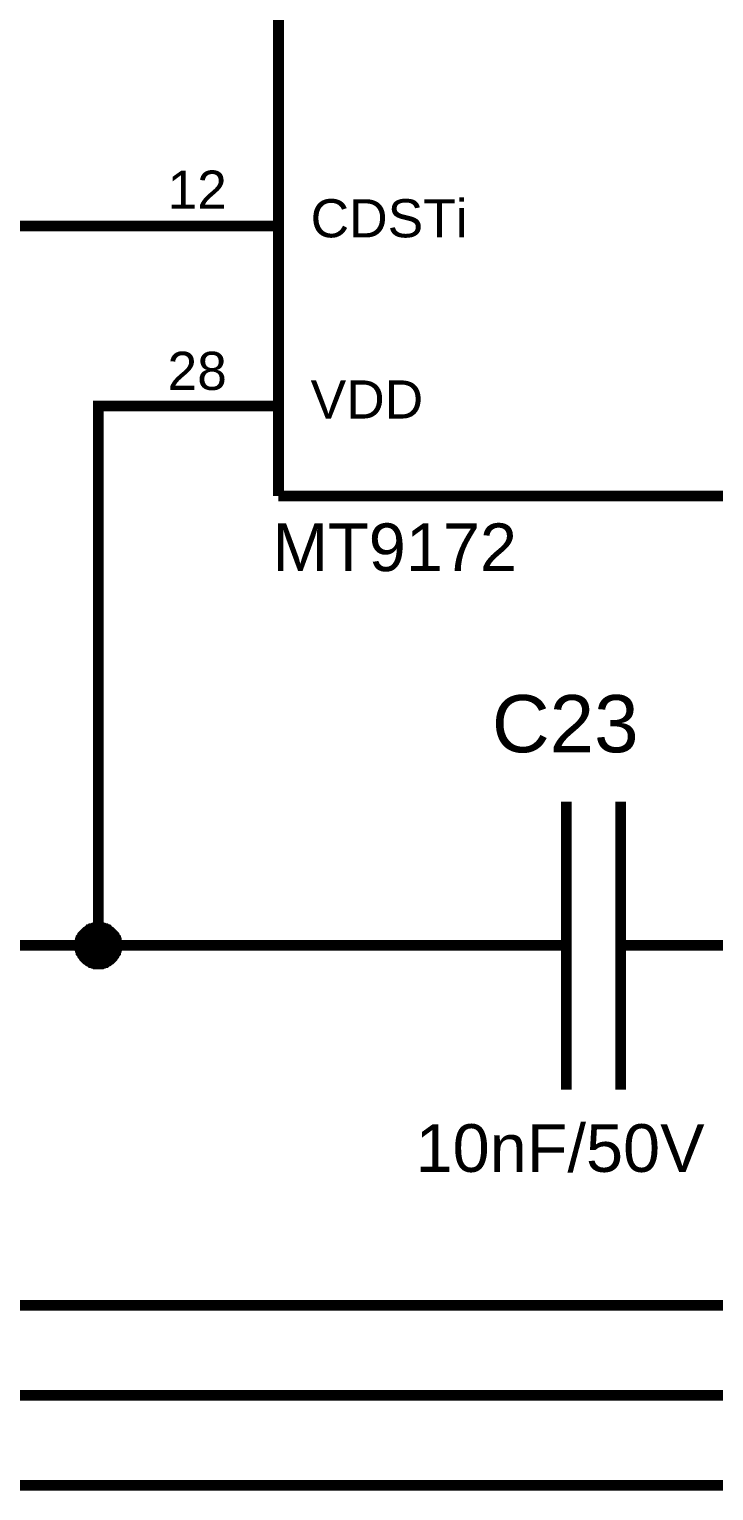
# Model space of a CAD drawing. Header units: millimetres. Extents: x -2024 to 917, y -725 to 13.
# Drawn here: x 787.51 to 806.51, y -313.94 to -273.33 of the extents above; entities that cross this region are included whole.
import ezdxf

# ---------------------------------------------------------------- set-up
doc = ezdxf.new("R2010")
doc.units = ezdxf.units.MM
doc.layers.add('Sheet', color=255, linetype='Continuous')
doc.styles.get("Standard").update_dxf_attribs({"font": 'arial.ttf'})

msp = doc.modelspace()

# ---------------------------------------------------------------- linework, layer by layer
at = {"layer": 'Sheet'}
for points, const_width in [([(794.426, -245.037), (794.426, -286.301)], 0.3), ([(799.424, -298.787), (789.427, -298.787), (771.933, -298.787), (771.933, -278.8), (771.933, -266.298), (771.933, -251.296), (778.189, -251.296)], 0.3), ([(786.928, -278.8), (789.427, -278.8)], 0.3), ([(791.926, -278.8), (789.427, -278.8)], 0.3), ([(794.426, -278.8), (791.926, -278.8)], 0.3), ([(791.926, -283.801), (789.427, -283.801), (789.427, -298.787)], 0.3), ([(794.426, -283.801), (791.926, -283.801)], 0.3), ([(811.92, -286.301), (794.426, -286.301)], 0.3), ([(802.42, -294.796), (802.42, -302.794)], 0.3), ([(803.926, -294.796), (803.926, -302.794)], 0.3), ([(788.914, -298.787), (788.914, -298.754), (788.914, -298.737), (788.914, -298.704), (788.931, -298.687), (788.931, -298.654), (788.931, -298.638), (788.947, -298.621), (788.947, -298.588), (788.964, -298.572), (788.98, -298.555), (788.997, -298.522), (788.997, -298.505), (789.013, -298.489), (789.03, -298.472), (789.046, -298.456), (789.063, -298.439), (789.08, -298.423), (789.096, -298.406), (789.129, -298.389), (789.146, -298.373), (789.162, -298.356), (789.179, -298.356), (789.212, -298.34), (789.229, -298.323), (789.245, -298.323), (789.278, -298.307), (789.295, -298.307), (789.328, -298.307), (789.344, -298.29), (789.377, -298.29), (789.394, -298.29), (789.427, -298.29)], 0.3), ([(788.914, -298.787), (788.914, -298.754), (788.914, -298.737), (788.914, -298.704), (788.931, -298.687), (788.931, -298.654), (788.931, -298.638), (788.947, -298.621), (788.947, -298.588), (788.964, -298.572), (788.98, -298.555), (788.997, -298.522), (788.997, -298.505), (789.013, -298.489), (789.03, -298.472), (789.046, -298.456), (789.063, -298.439), (789.08, -298.423), (789.096, -298.406), (789.129, -298.389), (789.146, -298.373), (789.162, -298.356), (789.179, -298.356), (789.212, -298.34), (789.229, -298.323), (789.245, -298.323), (789.278, -298.307), (789.295, -298.307), (789.328, -298.307), (789.344, -298.29), (789.377, -298.29), (789.394, -298.29), (789.427, -298.29)], 0.3), ([(788.914, -298.787), (788.914, -298.754), (788.914, -298.737), (788.914, -298.704), (788.931, -298.687), (788.931, -298.654), (788.931, -298.638), (788.947, -298.621), (788.947, -298.588), (788.964, -298.572), (788.98, -298.555), (788.997, -298.522), (788.997, -298.505), (789.013, -298.489), (789.03, -298.472), (789.046, -298.456), (789.063, -298.439), (789.08, -298.423), (789.096, -298.406), (789.129, -298.389), (789.146, -298.373), (789.162, -298.356), (789.179, -298.356), (789.212, -298.34), (789.229, -298.323), (789.245, -298.323), (789.278, -298.307), (789.295, -298.307), (789.328, -298.307), (789.344, -298.29), (789.377, -298.29), (789.394, -298.29), (789.427, -298.29)], 0.3), ([(788.914, -298.787), (788.914, -298.754), (788.914, -298.737), (788.914, -298.704), (788.931, -298.687), (788.931, -298.654), (788.931, -298.638), (788.947, -298.621), (788.947, -298.588), (788.964, -298.572), (788.98, -298.555), (788.997, -298.522), (788.997, -298.505), (789.013, -298.489), (789.03, -298.472), (789.046, -298.456), (789.063, -298.439), (789.08, -298.423), (789.096, -298.406), (789.129, -298.389), (789.146, -298.373), (789.162, -298.356), (789.179, -298.356), (789.212, -298.34), (789.229, -298.323), (789.245, -298.323), (789.278, -298.307), (789.295, -298.307), (789.328, -298.307), (789.344, -298.29), (789.377, -298.29), (789.394, -298.29), (789.427, -298.29)], 0.3), ([(788.914, -298.787), (788.914, -298.754), (788.914, -298.737), (788.914, -298.704), (788.931, -298.687), (788.931, -298.654), (788.931, -298.638), (788.947, -298.621), (788.947, -298.588), (788.964, -298.572), (788.98, -298.555), (788.997, -298.522), (788.997, -298.505), (789.013, -298.489), (789.03, -298.472), (789.046, -298.456), (789.063, -298.439), (789.08, -298.423), (789.096, -298.406), (789.129, -298.389), (789.146, -298.373), (789.162, -298.356), (789.179, -298.356), (789.212, -298.34), (789.229, -298.323), (789.245, -298.323), (789.278, -298.307), (789.295, -298.307), (789.328, -298.307), (789.344, -298.29), (789.377, -298.29), (789.394, -298.29), (789.427, -298.29)], 0.0991), ([(788.914, -298.787), (788.914, -298.754), (788.914, -298.737), (788.914, -298.704), (788.931, -298.687), (788.931, -298.654), (788.931, -298.638), (788.947, -298.621), (788.947, -298.588), (788.964, -298.572), (788.98, -298.555), (788.997, -298.522), (788.997, -298.505), (789.013, -298.489), (789.03, -298.472), (789.046, -298.456), (789.063, -298.439), (789.08, -298.423), (789.096, -298.406), (789.129, -298.389), (789.146, -298.373), (789.162, -298.356), (789.179, -298.356), (789.212, -298.34), (789.229, -298.323), (789.245, -298.323), (789.278, -298.307), (789.295, -298.307), (789.328, -298.307), (789.344, -298.29), (789.377, -298.29), (789.394, -298.29), (789.427, -298.29)], 0.0991), ([(788.914, -298.787), (788.914, -298.754), (788.914, -298.737), (788.914, -298.704), (788.931, -298.687), (788.931, -298.654), (788.931, -298.638), (788.947, -298.621), (788.947, -298.588), (788.964, -298.572), (788.98, -298.555), (788.997, -298.522), (788.997, -298.505), (789.013, -298.489), (789.03, -298.472), (789.046, -298.456), (789.063, -298.439), (789.08, -298.423), (789.096, -298.406), (789.129, -298.389), (789.146, -298.373), (789.162, -298.356), (789.179, -298.356), (789.212, -298.34), (789.229, -298.323), (789.245, -298.323), (789.278, -298.307), (789.295, -298.307), (789.328, -298.307), (789.344, -298.29), (789.377, -298.29), (789.394, -298.29), (789.427, -298.29)], 0.0991), ([(788.914, -298.787), (788.914, -298.754), (788.914, -298.737), (788.914, -298.704), (788.931, -298.687), (788.931, -298.654), (788.931, -298.638), (788.947, -298.621), (788.947, -298.588), (788.964, -298.572), (788.98, -298.555), (788.997, -298.522), (788.997, -298.505), (789.013, -298.489), (789.03, -298.472), (789.046, -298.456), (789.063, -298.439), (789.08, -298.423), (789.096, -298.406), (789.129, -298.389), (789.146, -298.373), (789.162, -298.356), (789.179, -298.356), (789.212, -298.34), (789.229, -298.323), (789.245, -298.323), (789.278, -298.307), (789.295, -298.307), (789.328, -298.307), (789.344, -298.29), (789.377, -298.29), (789.394, -298.29), (789.427, -298.29)], 0.0991), ([(789.427, -298.29), (789.427, -298.29)], 0.3), ([(789.427, -298.29), (789.46, -298.29), (789.477, -298.29), (789.51, -298.29), (789.526, -298.307), (789.56, -298.307), (789.576, -298.307), (789.609, -298.323), (789.626, -298.323), (789.642, -298.34), (789.675, -298.356), (789.692, -298.356), (789.708, -298.373), (789.725, -298.389), (789.758, -298.406), (789.775, -298.423), (789.791, -298.439), (789.808, -298.456), (789.824, -298.472), (789.841, -298.489), (789.857, -298.505), (789.857, -298.522), (789.874, -298.555), (789.891, -298.572), (789.907, -298.588), (789.907, -298.621), (789.924, -298.638), (789.924, -298.654), (789.924, -298.687), (789.94, -298.704), (789.94, -298.737), (789.94, -298.754), (789.94, -298.787)], 0.3), ([(789.427, -298.29), (789.427, -298.29)], 0.3), ([(789.427, -298.29), (789.46, -298.29), (789.477, -298.29), (789.51, -298.29), (789.526, -298.307), (789.56, -298.307), (789.576, -298.307), (789.609, -298.323), (789.626, -298.323), (789.642, -298.34), (789.675, -298.356), (789.692, -298.356), (789.708, -298.373), (789.725, -298.389), (789.758, -298.406), (789.775, -298.423), (789.791, -298.439), (789.808, -298.456), (789.824, -298.472), (789.841, -298.489), (789.857, -298.505), (789.857, -298.522), (789.874, -298.555), (789.891, -298.572), (789.907, -298.588), (789.907, -298.621), (789.924, -298.638), (789.924, -298.654), (789.924, -298.687), (789.94, -298.704), (789.94, -298.737), (789.94, -298.754), (789.94, -298.787)], 0.3), ([(789.427, -298.29), (789.427, -298.29)], 0.3), ([(789.427, -298.29), (789.46, -298.29), (789.477, -298.29), (789.51, -298.29), (789.526, -298.307), (789.56, -298.307), (789.576, -298.307), (789.609, -298.323), (789.626, -298.323), (789.642, -298.34), (789.675, -298.356), (789.692, -298.356), (789.708, -298.373), (789.725, -298.389), (789.758, -298.406), (789.775, -298.423), (789.791, -298.439), (789.808, -298.456), (789.824, -298.472), (789.841, -298.489), (789.857, -298.505), (789.857, -298.522), (789.874, -298.555), (789.891, -298.572), (789.907, -298.588), (789.907, -298.621), (789.924, -298.638), (789.924, -298.654), (789.924, -298.687), (789.94, -298.704), (789.94, -298.737), (789.94, -298.754), (789.94, -298.787)], 0.3), ([(789.427, -298.29), (789.427, -298.29)], 0.3), ([(789.427, -298.29), (789.46, -298.29), (789.477, -298.29), (789.51, -298.29), (789.526, -298.307), (789.56, -298.307), (789.576, -298.307), (789.609, -298.323), (789.626, -298.323), (789.642, -298.34), (789.675, -298.356), (789.692, -298.356), (789.708, -298.373), (789.725, -298.389), (789.758, -298.406), (789.775, -298.423), (789.791, -298.439), (789.808, -298.456), (789.824, -298.472), (789.841, -298.489), (789.857, -298.505), (789.857, -298.522), (789.874, -298.555), (789.891, -298.572), (789.907, -298.588), (789.907, -298.621), (789.924, -298.638), (789.924, -298.654), (789.924, -298.687), (789.94, -298.704), (789.94, -298.737), (789.94, -298.754), (789.94, -298.787)], 0.3), ([(789.427, -298.29), (789.427, -298.29)], 0.0991), ([(789.427, -298.29), (789.46, -298.29), (789.477, -298.29), (789.51, -298.29), (789.526, -298.307), (789.56, -298.307), (789.576, -298.307), (789.609, -298.323), (789.626, -298.323), (789.642, -298.34), (789.675, -298.356), (789.692, -298.356), (789.708, -298.373), (789.725, -298.389), (789.758, -298.406), (789.775, -298.423), (789.791, -298.439), (789.808, -298.456), (789.824, -298.472), (789.841, -298.489), (789.857, -298.505), (789.857, -298.522), (789.874, -298.555), (789.891, -298.572), (789.907, -298.588), (789.907, -298.621), (789.924, -298.638), (789.924, -298.654), (789.924, -298.687), (789.94, -298.704), (789.94, -298.737), (789.94, -298.754), (789.94, -298.787)], 0.0991), ([(789.427, -298.29), (789.427, -298.29)], 0.0991), ([(789.427, -298.29), (789.46, -298.29), (789.477, -298.29), (789.51, -298.29), (789.526, -298.307), (789.56, -298.307), (789.576, -298.307), (789.609, -298.323), (789.626, -298.323), (789.642, -298.34), (789.675, -298.356), (789.692, -298.356), (789.708, -298.373), (789.725, -298.389), (789.758, -298.406), (789.775, -298.423), (789.791, -298.439), (789.808, -298.456), (789.824, -298.472), (789.841, -298.489), (789.857, -298.505), (789.857, -298.522), (789.874, -298.555), (789.891, -298.572), (789.907, -298.588), (789.907, -298.621), (789.924, -298.638), (789.924, -298.654), (789.924, -298.687), (789.94, -298.704), (789.94, -298.737), (789.94, -298.754), (789.94, -298.787)], 0.0991), ([(789.427, -298.29), (789.427, -298.29)], 0.0991), ([(789.427, -298.29), (789.46, -298.29), (789.477, -298.29), (789.51, -298.29), (789.526, -298.307), (789.56, -298.307), (789.576, -298.307), (789.609, -298.323), (789.626, -298.323), (789.642, -298.34), (789.675, -298.356), (789.692, -298.356), (789.708, -298.373), (789.725, -298.389), (789.758, -298.406), (789.775, -298.423), (789.791, -298.439), (789.808, -298.456), (789.824, -298.472), (789.841, -298.489), (789.857, -298.505), (789.857, -298.522), (789.874, -298.555), (789.891, -298.572), (789.907, -298.588), (789.907, -298.621), (789.924, -298.638), (789.924, -298.654), (789.924, -298.687), (789.94, -298.704), (789.94, -298.737), (789.94, -298.754), (789.94, -298.787)], 0.0991), ([(789.427, -298.29), (789.427, -298.29)], 0.0991), ([(789.427, -298.29), (789.46, -298.29), (789.477, -298.29), (789.51, -298.29), (789.526, -298.307), (789.56, -298.307), (789.576, -298.307), (789.609, -298.323), (789.626, -298.323), (789.642, -298.34), (789.675, -298.356), (789.692, -298.356), (789.708, -298.373), (789.725, -298.389), (789.758, -298.406), (789.775, -298.423), (789.791, -298.439), (789.808, -298.456), (789.824, -298.472), (789.841, -298.489), (789.857, -298.505), (789.857, -298.522), (789.874, -298.555), (789.891, -298.572), (789.907, -298.588), (789.907, -298.621), (789.924, -298.638), (789.924, -298.654), (789.924, -298.687), (789.94, -298.704), (789.94, -298.737), (789.94, -298.754), (789.94, -298.787)], 0.0991), ([(789.427, -299.3), (789.394, -299.3), (789.377, -299.3), (789.344, -299.3), (789.328, -299.284), (789.295, -299.284), (789.278, -299.284), (789.245, -299.267), (789.229, -299.267), (789.212, -299.25), (789.179, -299.234), (789.162, -299.217), (789.146, -299.217), (789.129, -299.201), (789.096, -299.184), (789.08, -299.168), (789.063, -299.151), (789.046, -299.135), (789.03, -299.118), (789.013, -299.085), (788.997, -299.068), (788.997, -299.052), (788.98, -299.035), (788.964, -299.002), (788.947, -298.986), (788.947, -298.969), (788.931, -298.936), (788.931, -298.919), (788.931, -298.886), (788.914, -298.87), (788.914, -298.836), (788.914, -298.82), (788.914, -298.787)], 0.3), ([(788.914, -298.787), (788.914, -298.787)], 0.3), ([(789.427, -299.3), (789.394, -299.3), (789.377, -299.3), (789.344, -299.3), (789.328, -299.284), (789.295, -299.284), (789.278, -299.284), (789.245, -299.267), (789.229, -299.267), (789.212, -299.25), (789.179, -299.234), (789.162, -299.217), (789.146, -299.217), (789.129, -299.201), (789.096, -299.184), (789.08, -299.168), (789.063, -299.151), (789.046, -299.135), (789.03, -299.118), (789.013, -299.085), (788.997, -299.068), (788.997, -299.052), (788.98, -299.035), (788.964, -299.002), (788.947, -298.986), (788.947, -298.969), (788.931, -298.936), (788.931, -298.919), (788.931, -298.886), (788.914, -298.87), (788.914, -298.836), (788.914, -298.82), (788.914, -298.787)], 0.3), ([(788.914, -298.787), (788.914, -298.787)], 0.3), ([(789.427, -299.3), (789.394, -299.3), (789.377, -299.3), (789.344, -299.3), (789.328, -299.284), (789.295, -299.284), (789.278, -299.284), (789.245, -299.267), (789.229, -299.267), (789.212, -299.25), (789.179, -299.234), (789.162, -299.217), (789.146, -299.217), (789.129, -299.201), (789.096, -299.184), (789.08, -299.168), (789.063, -299.151), (789.046, -299.135), (789.03, -299.118), (789.013, -299.085), (788.997, -299.068), (788.997, -299.052), (788.98, -299.035), (788.964, -299.002), (788.947, -298.986), (788.947, -298.969), (788.931, -298.936), (788.931, -298.919), (788.931, -298.886), (788.914, -298.87), (788.914, -298.836), (788.914, -298.82), (788.914, -298.787)], 0.3), ([(788.914, -298.787), (788.914, -298.787)], 0.3), ([(789.427, -299.3), (789.394, -299.3), (789.377, -299.3), (789.344, -299.3), (789.328, -299.284), (789.295, -299.284), (789.278, -299.284), (789.245, -299.267), (789.229, -299.267), (789.212, -299.25), (789.179, -299.234), (789.162, -299.217), (789.146, -299.217), (789.129, -299.201), (789.096, -299.184), (789.08, -299.168), (789.063, -299.151), (789.046, -299.135), (789.03, -299.118), (789.013, -299.085), (788.997, -299.068), (788.997, -299.052), (788.98, -299.035), (788.964, -299.002), (788.947, -298.986), (788.947, -298.969), (788.931, -298.936), (788.931, -298.919), (788.931, -298.886), (788.914, -298.87), (788.914, -298.836), (788.914, -298.82), (788.914, -298.787)], 0.3), ([(788.914, -298.787), (788.914, -298.787)], 0.3), ([(789.427, -299.3), (789.394, -299.3), (789.377, -299.3), (789.344, -299.3), (789.328, -299.284), (789.295, -299.284), (789.278, -299.284), (789.245, -299.267), (789.229, -299.267), (789.212, -299.25), (789.179, -299.234), (789.162, -299.217), (789.146, -299.217), (789.129, -299.201), (789.096, -299.184), (789.08, -299.168), (789.063, -299.151), (789.046, -299.135), (789.03, -299.118), (789.013, -299.085), (788.997, -299.068), (788.997, -299.052), (788.98, -299.035), (788.964, -299.002), (788.947, -298.986), (788.947, -298.969), (788.931, -298.936), (788.931, -298.919), (788.931, -298.886), (788.914, -298.87), (788.914, -298.836), (788.914, -298.82), (788.914, -298.787)], 0.0991), ([(788.914, -298.787), (788.914, -298.787)], 0.0991), ([(789.427, -299.3), (789.394, -299.3), (789.377, -299.3), (789.344, -299.3), (789.328, -299.284), (789.295, -299.284), (789.278, -299.284), (789.245, -299.267), (789.229, -299.267), (789.212, -299.25), (789.179, -299.234), (789.162, -299.217), (789.146, -299.217), (789.129, -299.201), (789.096, -299.184), (789.08, -299.168), (789.063, -299.151), (789.046, -299.135), (789.03, -299.118), (789.013, -299.085), (788.997, -299.068), (788.997, -299.052), (788.98, -299.035), (788.964, -299.002), (788.947, -298.986), (788.947, -298.969), (788.931, -298.936), (788.931, -298.919), (788.931, -298.886), (788.914, -298.87), (788.914, -298.836), (788.914, -298.82), (788.914, -298.787)], 0.0991), ([(788.914, -298.787), (788.914, -298.787)], 0.0991), ([(789.427, -299.3), (789.394, -299.3), (789.377, -299.3), (789.344, -299.3), (789.328, -299.284), (789.295, -299.284), (789.278, -299.284), (789.245, -299.267), (789.229, -299.267), (789.212, -299.25), (789.179, -299.234), (789.162, -299.217), (789.146, -299.217), (789.129, -299.201), (789.096, -299.184), (789.08, -299.168), (789.063, -299.151), (789.046, -299.135), (789.03, -299.118), (789.013, -299.085), (788.997, -299.068), (788.997, -299.052), (788.98, -299.035), (788.964, -299.002), (788.947, -298.986), (788.947, -298.969), (788.931, -298.936), (788.931, -298.919), (788.931, -298.886), (788.914, -298.87), (788.914, -298.836), (788.914, -298.82), (788.914, -298.787)], 0.0991), ([(788.914, -298.787), (788.914, -298.787)], 0.0991), ([(789.427, -299.3), (789.394, -299.3), (789.377, -299.3), (789.344, -299.3), (789.328, -299.284), (789.295, -299.284), (789.278, -299.284), (789.245, -299.267), (789.229, -299.267), (789.212, -299.25), (789.179, -299.234), (789.162, -299.217), (789.146, -299.217), (789.129, -299.201), (789.096, -299.184), (789.08, -299.168), (789.063, -299.151), (789.046, -299.135), (789.03, -299.118), (789.013, -299.085), (788.997, -299.068), (788.997, -299.052), (788.98, -299.035), (788.964, -299.002), (788.947, -298.986), (788.947, -298.969), (788.931, -298.936), (788.931, -298.919), (788.931, -298.886), (788.914, -298.87), (788.914, -298.836), (788.914, -298.82), (788.914, -298.787)], 0.0991), ([(788.914, -298.787), (788.914, -298.787)], 0.0991), ([(789.94, -298.787), (789.94, -298.82), (789.94, -298.836), (789.94, -298.87), (789.924, -298.886), (789.924, -298.919), (789.924, -298.936), (789.907, -298.969), (789.907, -298.986), (789.891, -299.002), (789.874, -299.035), (789.857, -299.052), (789.857, -299.068), (789.841, -299.085), (789.824, -299.118), (789.808, -299.135), (789.791, -299.151), (789.775, -299.168), (789.758, -299.184), (789.725, -299.201), (789.708, -299.217), (789.692, -299.217), (789.675, -299.234), (789.642, -299.25), (789.626, -299.267), (789.609, -299.267), (789.576, -299.284), (789.56, -299.284), (789.526, -299.284), (789.51, -299.3), (789.477, -299.3), (789.46, -299.3), (789.427, -299.3)], 0.3), ([(789.94, -298.787), (789.94, -298.82), (789.94, -298.836), (789.94, -298.87), (789.924, -298.886), (789.924, -298.919), (789.924, -298.936), (789.907, -298.969), (789.907, -298.986), (789.891, -299.002), (789.874, -299.035), (789.857, -299.052), (789.857, -299.068), (789.841, -299.085), (789.824, -299.118), (789.808, -299.135), (789.791, -299.151), (789.775, -299.168), (789.758, -299.184), (789.725, -299.201), (789.708, -299.217), (789.692, -299.217), (789.675, -299.234), (789.642, -299.25), (789.626, -299.267), (789.609, -299.267), (789.576, -299.284), (789.56, -299.284), (789.526, -299.284), (789.51, -299.3), (789.477, -299.3), (789.46, -299.3), (789.427, -299.3)], 0.3), ([(789.94, -298.787), (789.94, -298.82), (789.94, -298.836), (789.94, -298.87), (789.924, -298.886), (789.924, -298.919), (789.924, -298.936), (789.907, -298.969), (789.907, -298.986), (789.891, -299.002), (789.874, -299.035), (789.857, -299.052), (789.857, -299.068), (789.841, -299.085), (789.824, -299.118), (789.808, -299.135), (789.791, -299.151), (789.775, -299.168), (789.758, -299.184), (789.725, -299.201), (789.708, -299.217), (789.692, -299.217), (789.675, -299.234), (789.642, -299.25), (789.626, -299.267), (789.609, -299.267), (789.576, -299.284), (789.56, -299.284), (789.526, -299.284), (789.51, -299.3), (789.477, -299.3), (789.46, -299.3), (789.427, -299.3)], 0.3), ([(789.94, -298.787), (789.94, -298.82), (789.94, -298.836), (789.94, -298.87), (789.924, -298.886), (789.924, -298.919), (789.924, -298.936), (789.907, -298.969), (789.907, -298.986), (789.891, -299.002), (789.874, -299.035), (789.857, -299.052), (789.857, -299.068), (789.841, -299.085), (789.824, -299.118), (789.808, -299.135), (789.791, -299.151), (789.775, -299.168), (789.758, -299.184), (789.725, -299.201), (789.708, -299.217), (789.692, -299.217), (789.675, -299.234), (789.642, -299.25), (789.626, -299.267), (789.609, -299.267), (789.576, -299.284), (789.56, -299.284), (789.526, -299.284), (789.51, -299.3), (789.477, -299.3), (789.46, -299.3), (789.427, -299.3)], 0.3), ([(789.94, -298.787), (789.94, -298.82), (789.94, -298.836), (789.94, -298.87), (789.924, -298.886), (789.924, -298.919), (789.924, -298.936), (789.907, -298.969), (789.907, -298.986), (789.891, -299.002), (789.874, -299.035), (789.857, -299.052), (789.857, -299.068), (789.841, -299.085), (789.824, -299.118), (789.808, -299.135), (789.791, -299.151), (789.775, -299.168), (789.758, -299.184), (789.725, -299.201), (789.708, -299.217), (789.692, -299.217), (789.675, -299.234), (789.642, -299.25), (789.626, -299.267), (789.609, -299.267), (789.576, -299.284), (789.56, -299.284), (789.526, -299.284), (789.51, -299.3), (789.477, -299.3), (789.46, -299.3), (789.427, -299.3)], 0.0991), ([(789.94, -298.787), (789.94, -298.82), (789.94, -298.836), (789.94, -298.87), (789.924, -298.886), (789.924, -298.919), (789.924, -298.936), (789.907, -298.969), (789.907, -298.986), (789.891, -299.002), (789.874, -299.035), (789.857, -299.052), (789.857, -299.068), (789.841, -299.085), (789.824, -299.118), (789.808, -299.135), (789.791, -299.151), (789.775, -299.168), (789.758, -299.184), (789.725, -299.201), (789.708, -299.217), (789.692, -299.217), (789.675, -299.234), (789.642, -299.25), (789.626, -299.267), (789.609, -299.267), (789.576, -299.284), (789.56, -299.284), (789.526, -299.284), (789.51, -299.3), (789.477, -299.3), (789.46, -299.3), (789.427, -299.3)], 0.0991), ([(789.94, -298.787), (789.94, -298.82), (789.94, -298.836), (789.94, -298.87), (789.924, -298.886), (789.924, -298.919), (789.924, -298.936), (789.907, -298.969), (789.907, -298.986), (789.891, -299.002), (789.874, -299.035), (789.857, -299.052), (789.857, -299.068), (789.841, -299.085), (789.824, -299.118), (789.808, -299.135), (789.791, -299.151), (789.775, -299.168), (789.758, -299.184), (789.725, -299.201), (789.708, -299.217), (789.692, -299.217), (789.675, -299.234), (789.642, -299.25), (789.626, -299.267), (789.609, -299.267), (789.576, -299.284), (789.56, -299.284), (789.526, -299.284), (789.51, -299.3), (789.477, -299.3), (789.46, -299.3), (789.427, -299.3)], 0.0991), ([(789.94, -298.787), (789.94, -298.82), (789.94, -298.836), (789.94, -298.87), (789.924, -298.886), (789.924, -298.919), (789.924, -298.936), (789.907, -298.969), (789.907, -298.986), (789.891, -299.002), (789.874, -299.035), (789.857, -299.052), (789.857, -299.068), (789.841, -299.085), (789.824, -299.118), (789.808, -299.135), (789.791, -299.151), (789.775, -299.168), (789.758, -299.184), (789.725, -299.201), (789.708, -299.217), (789.692, -299.217), (789.675, -299.234), (789.642, -299.25), (789.626, -299.267), (789.609, -299.267), (789.576, -299.284), (789.56, -299.284), (789.526, -299.284), (789.51, -299.3), (789.477, -299.3), (789.46, -299.3), (789.427, -299.3)], 0.0991), ([(789.94, -298.787), (789.94, -298.787), (789.94, -298.787), (789.94, -298.787), (789.94, -298.787), (789.94, -298.787), (789.94, -298.787), (789.94, -298.787), (789.94, -298.787), (789.94, -298.787), (789.94, -298.787), (789.94, -298.787), (789.94, -298.787), (789.94, -298.787), (789.94, -298.787), (789.94, -298.787), (789.94, -298.787), (789.94, -298.787), (789.94, -298.787), (789.94, -298.787), (789.94, -298.787), (789.94, -298.787), (789.94, -298.787), (789.94, -298.787), (789.94, -298.787), (789.94, -298.787), (789.94, -298.787), (789.94, -298.787), (789.94, -298.787), (789.94, -298.787), (789.94, -298.787), (789.94, -298.787), (789.94, -298.787)], 0.3), ([(789.94, -298.787), (789.94, -298.787)], 0.3), ([(789.94, -298.787), (789.94, -298.787), (789.94, -298.787), (789.94, -298.787), (789.94, -298.787), (789.94, -298.787), (789.94, -298.787), (789.94, -298.787), (789.94, -298.787), (789.94, -298.787), (789.94, -298.787), (789.94, -298.787), (789.94, -298.787), (789.94, -298.787), (789.94, -298.787), (789.94, -298.787), (789.94, -298.787), (789.94, -298.787), (789.94, -298.787), (789.94, -298.787), (789.94, -298.787), (789.94, -298.787), (789.94, -298.787), (789.94, -298.787), (789.94, -298.787), (789.94, -298.787), (789.94, -298.787), (789.94, -298.787), (789.94, -298.787), (789.94, -298.787), (789.94, -298.787), (789.94, -298.787), (789.94, -298.787)], 0.3), ([(789.94, -298.787), (789.94, -298.787)], 0.3), ([(789.94, -298.787), (789.94, -298.787), (789.94, -298.787), (789.94, -298.787), (789.94, -298.787), (789.94, -298.787), (789.94, -298.787), (789.94, -298.787), (789.94, -298.787), (789.94, -298.787), (789.94, -298.787), (789.94, -298.787), (789.94, -298.787), (789.94, -298.787), (789.94, -298.787), (789.94, -298.787), (789.94, -298.787), (789.94, -298.787), (789.94, -298.787), (789.94, -298.787), (789.94, -298.787), (789.94, -298.787), (789.94, -298.787), (789.94, -298.787), (789.94, -298.787), (789.94, -298.787), (789.94, -298.787), (789.94, -298.787), (789.94, -298.787), (789.94, -298.787), (789.94, -298.787), (789.94, -298.787), (789.94, -298.787)], 0.3), ([(789.94, -298.787), (789.94, -298.787)], 0.3), ([(789.94, -298.787), (789.94, -298.787), (789.94, -298.787), (789.94, -298.787), (789.94, -298.787), (789.94, -298.787), (789.94, -298.787), (789.94, -298.787), (789.94, -298.787), (789.94, -298.787), (789.94, -298.787), (789.94, -298.787), (789.94, -298.787), (789.94, -298.787), (789.94, -298.787), (789.94, -298.787), (789.94, -298.787), (789.94, -298.787), (789.94, -298.787), (789.94, -298.787), (789.94, -298.787), (789.94, -298.787), (789.94, -298.787), (789.94, -298.787), (789.94, -298.787), (789.94, -298.787), (789.94, -298.787), (789.94, -298.787), (789.94, -298.787), (789.94, -298.787), (789.94, -298.787), (789.94, -298.787), (789.94, -298.787)], 0.3), ([(789.94, -298.787), (789.94, -298.787)], 0.3), ([(789.94, -298.787), (789.94, -298.787), (789.94, -298.787), (789.94, -298.787), (789.94, -298.787), (789.94, -298.787), (789.94, -298.787), (789.94, -298.787), (789.94, -298.787), (789.94, -298.787), (789.94, -298.787), (789.94, -298.787), (789.94, -298.787), (789.94, -298.787), (789.94, -298.787), (789.94, -298.787), (789.94, -298.787), (789.94, -298.787), (789.94, -298.787), (789.94, -298.787), (789.94, -298.787), (789.94, -298.787), (789.94, -298.787), (789.94, -298.787), (789.94, -298.787), (789.94, -298.787), (789.94, -298.787), (789.94, -298.787), (789.94, -298.787), (789.94, -298.787), (789.94, -298.787), (789.94, -298.787), (789.94, -298.787)], 0.0991), ([(789.94, -298.787), (789.94, -298.787)], 0.0991), ([(789.94, -298.787), (789.94, -298.787), (789.94, -298.787), (789.94, -298.787), (789.94, -298.787), (789.94, -298.787), (789.94, -298.787), (789.94, -298.787), (789.94, -298.787), (789.94, -298.787), (789.94, -298.787), (789.94, -298.787), (789.94, -298.787), (789.94, -298.787), (789.94, -298.787), (789.94, -298.787), (789.94, -298.787), (789.94, -298.787), (789.94, -298.787), (789.94, -298.787), (789.94, -298.787), (789.94, -298.787), (789.94, -298.787), (789.94, -298.787), (789.94, -298.787), (789.94, -298.787), (789.94, -298.787), (789.94, -298.787), (789.94, -298.787), (789.94, -298.787), (789.94, -298.787), (789.94, -298.787), (789.94, -298.787)], 0.0991), ([(789.94, -298.787), (789.94, -298.787)], 0.0991), ([(789.94, -298.787), (789.94, -298.787), (789.94, -298.787), (789.94, -298.787), (789.94, -298.787), (789.94, -298.787), (789.94, -298.787), (789.94, -298.787), (789.94, -298.787), (789.94, -298.787), (789.94, -298.787), (789.94, -298.787), (789.94, -298.787), (789.94, -298.787), (789.94, -298.787), (789.94, -298.787), (789.94, -298.787), (789.94, -298.787), (789.94, -298.787), (789.94, -298.787), (789.94, -298.787), (789.94, -298.787), (789.94, -298.787), (789.94, -298.787), (789.94, -298.787), (789.94, -298.787), (789.94, -298.787), (789.94, -298.787), (789.94, -298.787), (789.94, -298.787), (789.94, -298.787), (789.94, -298.787), (789.94, -298.787)], 0.0991), ([(789.94, -298.787), (789.94, -298.787)], 0.0991), ([(789.94, -298.787), (789.94, -298.787), (789.94, -298.787), (789.94, -298.787), (789.94, -298.787), (789.94, -298.787), (789.94, -298.787), (789.94, -298.787), (789.94, -298.787), (789.94, -298.787), (789.94, -298.787), (789.94, -298.787), (789.94, -298.787), (789.94, -298.787), (789.94, -298.787), (789.94, -298.787), (789.94, -298.787), (789.94, -298.787), (789.94, -298.787), (789.94, -298.787), (789.94, -298.787), (789.94, -298.787), (789.94, -298.787), (789.94, -298.787), (789.94, -298.787), (789.94, -298.787), (789.94, -298.787), (789.94, -298.787), (789.94, -298.787), (789.94, -298.787), (789.94, -298.787), (789.94, -298.787), (789.94, -298.787)], 0.0991), ([(789.94, -298.787), (789.94, -298.787)], 0.0991), ([(802.42, -298.787), (799.424, -298.787)], 0.3), ([(803.926, -298.787), (806.922, -298.787)], 0.3), ([(876.883, -308.788), (743.2, -308.788), (602.019, -308.788)], 0.3), ([(876.883, -311.289), (751.939, -311.289), (602.019, -311.289)], 0.3), ([(876.883, -313.789), (734.461, -313.789), (602.019, -313.789)], 0.3)]:
    msp.add_lwpolyline(points, dxfattribs=dict(at, const_width=const_width))
at = {"layer": 'Sheet', "const_width": 0.508}
msp.add_lwpolyline([(789.189, -298.786, 1), (789.697, -298.786, 1)], format="xyb", close=True, dxfattribs=at)

# ---------------------------------------------------------------- texts
at = {"layer": 'Sheet'}
for s, height, p in [('12', 1.0598, (791.347, -278.32)), ('CDSTi', 1.0598, (795.319, -279.115)), ('28', 1.0598, (791.347, -283.354)), ('VDD', 1.0598, (795.319, -284.149)), ('MT9172', 1.3247, (794.26, -288.388)), ('C23', 1.5897, (800.351, -293.422)), ('10nF/50V', 1.3247, (798.232, -305.079))]:
    msp.add_text(s, height=height, dxfattribs=at).set_placement(p)

doc.saveas('drawing.dxf')
